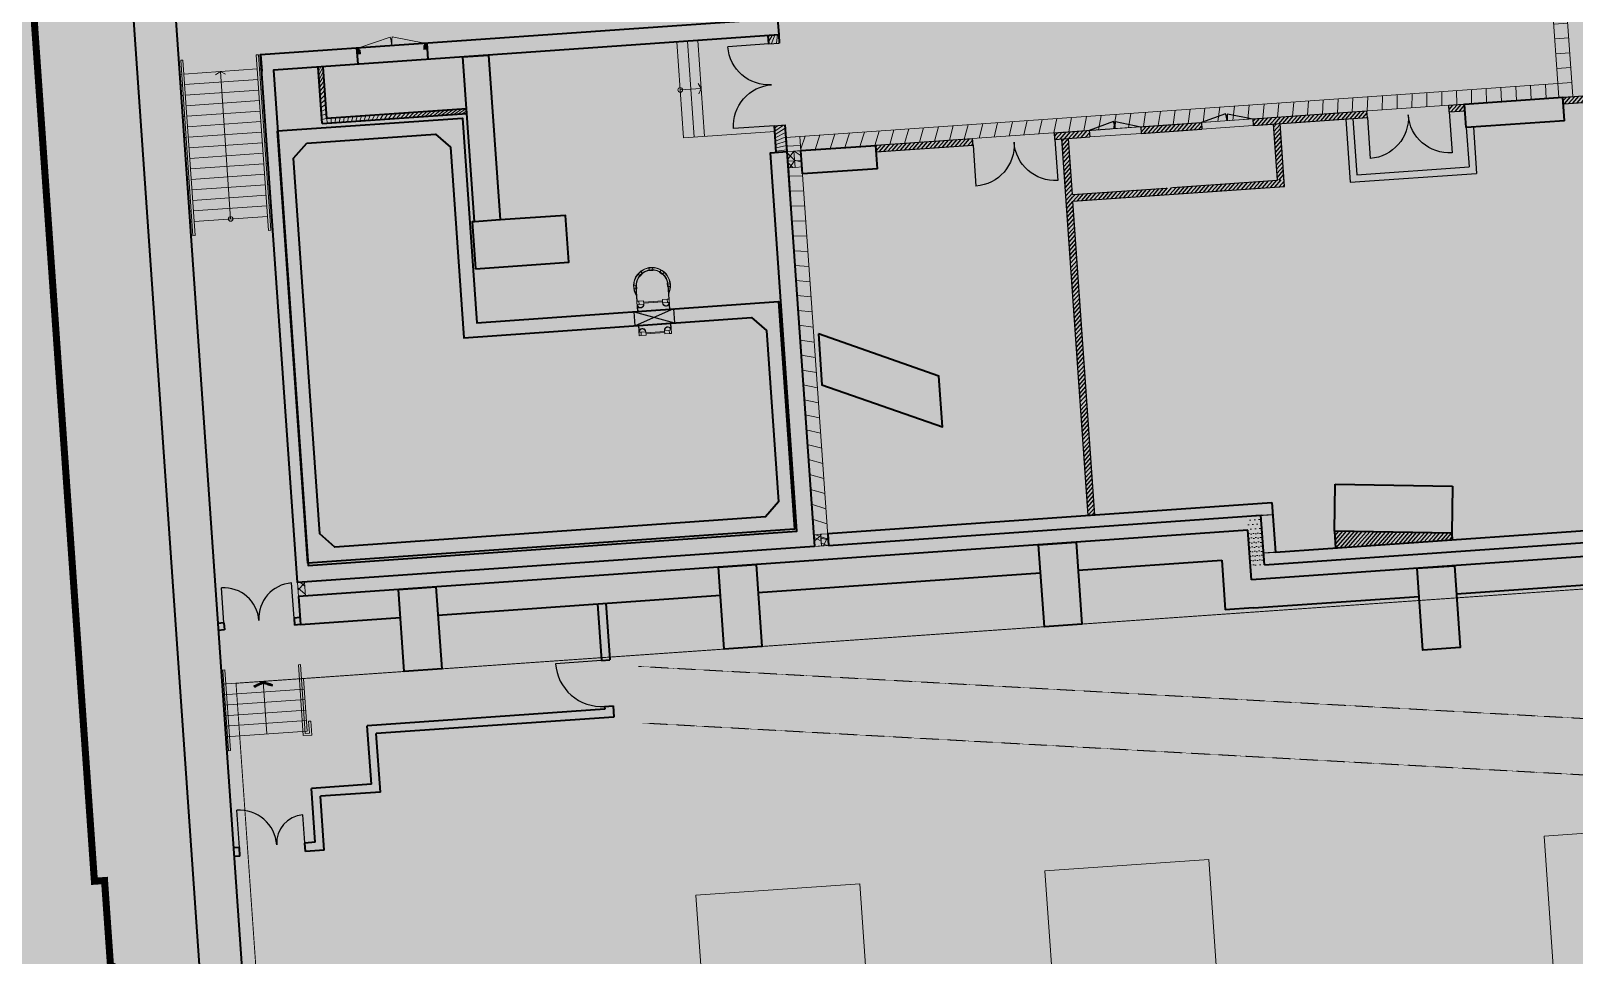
# Model space of a CAD drawing. Header units: millimetres. Extents: x 834311283 to 834708468, y 817882832 to 818197366.
# Drawn here: x 834503902 to 834536806, y 817948578 to 817968282 of the extents above; entities that cross this region are included whole.
import ezdxf

# ---------------------------------------------------------------- set-up
doc = ezdxf.new("R2010")
doc.units = ezdxf.units.MM
doc.header["$LTSCALE"] = 3
for name, pattern in [('ACAD_ISO04W033', [10, 8, -1, 0, -1]), ('B0701', [2.34375, 1.5625, -0.78125]), ('CENTER', [2, 1.25, -0.25, 0.25, -0.25]), ('DASHED2', [0.375, 0.25, -0.125])]:
    doc.linetypes.add(name, pattern=pattern)
for name, color, linetype in [('22INWA-a', 6, 'CENTER'), ('BD-CB-SOLID-DH', 251, 'Continuous'), ('MAINTENANCE PLATFORM', 7, 'DASHED2'), ('UAJ-00XREF', 7, 'Continuous'), ('WSP-FS', 1, 'Continuous')]:
    doc.layers.add(name, color=color, linetype=linetype)
for name, color, linetype, lineweight in [('F-AFFFEQM', 6, 'Continuous', 9), ('Hatch (LTC&CB)', 252, 'Continuous', 35), ('UAJ-22INWA', 6, 'Continuous', 35), ('UAJ-22INWA-a', 1, 'Continuous', 13), ('UAJ-22INWA-h', 251, 'Continuous', 9), ('UAJ-22INWA-rc', 6, 'Continuous', 35), ('UAJ-23FLOR', 6, 'Continuous', 35), ('UAJ-23FLOR-a', 1, 'Continuous', 13), ('UAJ-23FLOR-h', 251, 'Continuous', 9), ('UAJ-24STAI-a', 9, 'Continuous', 13), ('UAJ-24STAI-RAIL', 1, 'Continuous', 13), ('UAJ-24STAI-x', 9, 'ACAD_ISO04W033', 5), ('UAJ-28STRU', 6, 'Continuous', 35), ('UAJ-31EXFR-t', 3, 'Continuous', 5), ('UAJ-32INFR', 7, 'Continuous', 25), ('UAJ-32INFR-d', 9, 'Continuous', 5), ('UAJ-32INFR-h', 251, 'Continuous', 9), ('UAJ-34RAIL-a', 1, 'Continuous', 13)]:
    doc.layers.add(name, color=color, linetype=linetype, lineweight=lineweight)
doc.layers.add('UAJ-05SYMB-a', color=7, linetype='Continuous', lineweight=9, true_color=0x999999)
doc.layers.add('UAJ-22INWA-$', color=32, linetype='Continuous', plot=False)
doc.styles.add('UNS-TXT', font='swissc.ttf')
pattern_1 = [(48.993576, (834341273.38, 817814761.816), (-47.919387, 41.665122), [])]
pattern_2 = [(60, (0, 0), (-129.904, 75), []), (120, (0, 0), (-129.904, -75), [])]

# ---------------------------------------------------------------- blocks, each defined once
blk = doc.blocks.new('Cat Ladder 1')
at = {"layer": 'F-AFFFEQM'}
for p, q in [((-344, 0), (-344, -218)), ((-336, -143), (-336, 0)), ((-344, -218), (-302, -218)), ((-302, -143), (-336, -143)), ((-302, -218), (-302, -143)), ((-302, -143), (-200, -143)), ((-200, -218), (-302, -218)), ((-200, -218), (-200, -143)), ((200, -170), (-200, -170)), ((-200, -190), (200, -190)), ((200, -218), (200, -143)), ((200, -143), (302, -143)), ((302, -218), (200, -218)), ((336, -143), (302, -143)), ((302, -143), (302, -218)), ((302, -218), (344, -218)), ((336, 0), (336, -143)), ((344, -218), (344, 0))]:
    blk.add_line(p, q, dxfattribs=at)
for centre, radius, start, end in [((-272, -143), 72, 359.9948, 153.908), ((-272, -143), 64, 359.9948, 179.9948), ((272, -143), 72, 26.0816, 179.9948), ((272, -143), 64, 359.9948, 179.9948)]:
    blk.add_arc(centre, radius, start, end, dxfattribs=at)
blk = doc.blocks.new('Cat Ladder 2')
at = {"layer": 'F-AFFFEQM'}
for p, q in [((-277, 795), (-219, 843)), ((-277, 795), (-248, 760)), ((-245, 756), (-187, 804)), ((-239, 750), (-245, 756)), ((-182, 798), (-239, 750)), ((-190, 808), (-219, 843)), ((-187, 804), (-182, 798)), ((-37, 909), (38, 909)), ((-37, 909), (-37, 864)), ((-37, 851), (-37, 859)), ((-37, 859), (38, 859)), ((38, 851), (-37, 851)), ((38, 864), (38, 909)), ((38, 859), (38, 851)), ((182, 798), (187, 804)), ((240, 750), (182, 798)), ((187, 804), (245, 756)), ((219, 843), (190, 808)), ((219, 843), (277, 794)), ((245, 756), (240, 750)), ((248, 760), (277, 794)), ((-386, 485), (-386, 560)), ((-341, 560), (-386, 560)), ((-386, 485), (-344, 485)), ((-344, 0), (-344, 523)), ((-336, 485), (-336, 560)), ((-336, 560), (-326, 560)), ((-336, 523), (-336, 218)), ((-326, 485), (-336, 485)), ((-326, 560), (-326, 485)), ((328, 485), (328, 560)), ((328, 560), (336, 560)), ((336, 485), (328, 485)), ((336, 560), (336, 485)), ((336, 218), (336, 523)), ((386, 560), (341, 560)), ((344, 523), (344, 0)), ((344, 485), (386, 485)), ((386, 560), (386, 485)), ((-336, 218), (-302, 218)), ((-302, 143), (-336, 143)), ((-336, 143), (-336, 0)), ((-302, 218), (-302, 143)), ((-200, 218), (-302, 218)), ((-302, 143), (-200, 143)), ((-200, 218), (-200, 143)), ((-200, 190), (200, 190)), ((200, 170), (-200, 170)), ((200, 218), (200, 143)), ((302, 218), (200, 218)), ((200, 143), (302, 143)), ((302, 218), (336, 218)), ((302, 143), (302, 218)), ((336, 143), (302, 143)), ((336, 0), (336, 143))]:
    blk.add_line(p, q, dxfattribs=at)
for centre, radius, start, end in [((0, 523), 394, 359.9948, 209.1731), ((0, 523), 386, 135.589, 174.4005), ((0, 523), 344, 359.9948, 179.9948), ((0, 523), 336, 359.9948, 179.9948), ((0, 523), 386, 95.589, 124.4006), ((0, 523), 386, 55.5841, 84.4006), ((0, 523), 386, 5.589, 44.3957), ((0, 523), 386, 185.588, 206.6217), ((0, 523), 394, 330.8164, 359.9948), ((0, 523), 386, 333.3678, 354.4015), ((-272, 143), 72, 206.0816, 359.9948), ((-272, 143), 64, 179.9948, 359.9948), ((272, 143), 72, 179.9948, 333.908), ((272, 143), 64, 179.9948, 359.9948)]:
    blk.add_arc(centre, radius, start, end, dxfattribs=at)
blk = doc.blocks.new('*U245')
at = {"layer": 'UAJ-22INWA-h'}
h = blk.add_hatch(dxfattribs=at)
h.set_pattern_fill('ANSI31', color=256, scale=20)
h.set_pattern_definition([(45, (-100, -2266.48), (-44.9013, 44.9013), [])])
h.paths.add_polyline_path([(0, -1237), (0, -29), (100, -29), (100, -1237)])
at = {"layer": 'UAJ-22INWA'}
for p, q in [((0, -1237), (0, -29)), ((100, -29), (100, -1137))]:
    blk.add_line(p, q, dxfattribs=at)
blk = doc.blocks.new('*U246')
at = {"layer": 'UAJ-22INWA-h'}
h = blk.add_hatch(dxfattribs=at)
h.set_pattern_fill('ANSI31', color=256, scale=20)
h.set_pattern_definition([(45, (-100, -3409.654), (-44.9013, 44.9013), [])])
h.paths.add_polyline_path([(0, -2702), (0, 292), (100, 292), (100, -2702)])
at = {"layer": 'UAJ-22INWA'}
for p, q in [((100, 392), (100, -2702)), ((0, -2702), (0, 292))]:
    blk.add_line(p, q, dxfattribs=at)
blk = doc.blocks.new('*U619')
at = {"layer": 'UAJ-32INFR-h'}
for points in [[(70, 210), (0, 210), (0, 340), (50, 340), (50, 290), (70, 290)], [(1430, 210), (1500, 210), (1500, 340), (1450, 340), (1450, 290), (1430, 290)]]:
    blk.add_hatch(color=256, dxfattribs=at).paths.add_polyline_path(points)
at = {"layer": 'UAJ-22INWA'}
for p, q in [((0, 340), (0, -10)), ((1500, 340), (1500, -10))]:
    blk.add_line(p, q, dxfattribs=at)
at = {"layer": 'UAJ-32INFR-d'}
for points in [[(50, 340), (726, 521)], [(1450, 340), (774, 521)]]:
    blk.add_lwpolyline(points, dxfattribs=at)
at = {"layer": 'UAJ-32INFR-d', "extrusion": (0, 0, -1)}
for centre, start, end in [((-50, 340), 165, 180), ((-1450, 340), 0, 15)]:
    blk.add_arc(centre, 700, start, end, dxfattribs=at)
at = {"layer": 'UAJ-32INFR-h'}
for points in [[(70, 210), (0, 210), (0, 340), (50, 340), (50, 290), (70, 290)], [(1430, 210), (1500, 210), (1500, 340), (1450, 340), (1450, 290), (1430, 290)]]:
    blk.add_lwpolyline(points, close=True, dxfattribs=at)
at = {"layer": 'UAJ-31EXFR-t', "style": 'UNS-TXT'}
blk.add_attdef('DOORNUMBER', (200, 420), '', height=100, dxfattribs=at)
blk = doc.blocks.new('*U350')
at = {"layer": 'UAJ-22INWA-h'}
h = blk.add_hatch(dxfattribs=at)
h.set_pattern_fill('ANSI31', color=256, scale=20)
h.set_pattern_definition([(45, (25, -841.77), (-44.9013, 44.9013), [])])
h.paths.add_polyline_path([(0, -205), (0, 363), (225, 363), (225, -205)])
at = {"layer": 'UAJ-22INWA'}
for p, q in [((0, -205), (0, 363)), ((225, 363), (225, -205))]:
    blk.add_line(p, q, dxfattribs=at)
blk = doc.blocks.new('*U259')
at = {"layer": 'UAJ-22INWA-h'}
h = blk.add_hatch(dxfattribs=at)
h.set_pattern_fill('CAS_ISOLATIE', color=256, scale=150)
h.set_pattern_definition(pattern_2)
h.paths.add_polyline_path([(0, 0), (300, 0), (300, 150), (0, 150)])
at = {"layer": 'UAJ-22INWA-a'}
blk.add_lwpolyline([(0, 0), (300, 0), (300, 150), (0, 150)], close=True, dxfattribs=at)
blk = doc.blocks.new('*U260')
at = {"layer": 'UAJ-22INWA-h'}
h = blk.add_hatch(dxfattribs=at)
h.set_pattern_fill('CAS_ISOLATIE', color=256, scale=150)
h.set_pattern_definition(pattern_2)
h.paths.add_polyline_path([(0, 0), (250, 0), (250, 150), (0, 150)])
at = {"layer": 'UAJ-22INWA-a'}
blk.add_lwpolyline([(0, 0), (250, 0), (250, 150), (0, 150)], close=True, dxfattribs=at)
blk = doc.blocks.new('*U252')
at = {"layer": 'UAJ-22INWA-h'}
h = blk.add_hatch(dxfattribs=at)
h.set_pattern_fill('CAS_ISOLATIE', color=256, scale=150)
h.set_pattern_definition(pattern_2)
h.paths.add_polyline_path([(0, 0), (250, 0), (250, 150), (0, 150)])
at = {"layer": 'UAJ-22INWA-a'}
blk.add_lwpolyline([(0, 0), (250, 0), (250, 150), (0, 150)], close=True, dxfattribs=at)
blk = doc.blocks.new('*U286')
at = {"layer": 'UAJ-22INWA-h'}
h = blk.add_hatch(dxfattribs=at)
h.set_pattern_fill('CAS_ISOLATIE', color=256, scale=150)
h.set_pattern_definition(pattern_2)
h.paths.add_polyline_path([(0, 0), (350, 0), (350, 150), (0, 150)])
at = {"layer": 'UAJ-22INWA-a'}
blk.add_lwpolyline([(0, 0), (350, 0), (350, 150), (0, 150)], close=True, dxfattribs=at)
blk = doc.blocks.new('*U193')
at = {"layer": 'UAJ-22INWA-h'}
h = blk.add_hatch(dxfattribs=at)
h.set_pattern_fill('DOTS', color=256, scale=60)
h.set_pattern_definition([(0, (249.94, 1906.06), (47.625, 95.25), [0, -95.25])])
h.paths.add_polyline_path([(0, 257), (0, 1319), (300, 1319), (300, 257)])
for p, q in [((0, 257), (0, 1319)), ((300, 1019), (300, 257))]:
    blk.add_line(p, q, dxfattribs=at)
blk = doc.blocks.new('*U187')
at = {"layer": 'UAJ-22INWA-h'}
h = blk.add_hatch(dxfattribs=at)
h.set_pattern_fill('DOTS', color=256, scale=60)
h.set_pattern_definition([(0, (249.94, 32074.79), (47.625, 95.25), [0, -95.25])])
h.paths.add_polyline_path([(0, 5731), (0, 26013), (300, 26013), (300, 5731)])
for p, q in [((0, 5731), (0, 26013)), ((300, 26013), (300, 6036))]:
    blk.add_line(p, q, dxfattribs=at)
blk = doc.blocks.new('*U188')
at = {"layer": 'UAJ-22INWA-h'}
h = blk.add_hatch(dxfattribs=at)
h.set_pattern_fill('DOTS', color=256, scale=60)
h.set_pattern_definition([(0, (249.94, 16554.645), (47.625, 95.25), [0, -95.25])])
h.paths.add_polyline_path([(0, -2108), (0, 18332), (300, 18332), (300, -2108)])
for p, q in [((300, 18332), (300, -2108)), ((0, -2108), (0, 18033))]:
    blk.add_line(p, q, dxfattribs=at)
blk = doc.blocks.new('*U183')
at = {"layer": 'UAJ-23FLOR-h'}
h = blk.add_hatch(dxfattribs=at)
h.set_pattern_fill('ANSI31', color=256, scale=100, angle=315)
h.set_pattern_definition([(0, (283.82, 43304.53), (9e-14, 317.5), [])])
h.paths.add_polyline_path([(0, 6536), (0, 38769), (300, 38769), (300, 6536)])
at = {"layer": 'UAJ-22INWA-h'}
blk.add_lwpolyline([(0, 6536), (300, 6536)], dxfattribs=at)
at = {"layer": 'UAJ-23FLOR-h'}
for p, q in [((0, 6536), (0, 38769)), ((300, 38769), (300, 6536))]:
    blk.add_line(p, q, dxfattribs=at)
blk = doc.blocks.new('*U184')
at = {"layer": 'UAJ-23FLOR-h'}
h = blk.add_hatch(dxfattribs=at)
h.set_pattern_fill('ANSI31', color=256, scale=100, angle=315)
h.set_pattern_definition([(0, (283.82, 56943.8), (9e-14, 317.5), [])])
h.paths.add_polyline_path([(0, 25103), (0, 33841), (300, 33841), (300, 25103)])
at = {"layer": 'UAJ-22INWA-h'}
blk.add_lwpolyline([(0, 25103), (300, 25103)], dxfattribs=at)
at = {"layer": 'UAJ-23FLOR-h'}
for p, q in [((0, 25211), (0, 33841)), ((300, 33841), (300, 25103))]:
    blk.add_line(p, q, dxfattribs=at)
blk = doc.blocks.new('*U185')
at = {"layer": 'UAJ-23FLOR-h'}
h = blk.add_hatch(dxfattribs=at)
h.set_pattern_fill('ANSI31', color=256, scale=100, angle=315)
h.set_pattern_definition([(0, (283.82, 54550.04), (9e-14, 317.5), [])])
h.paths.add_polyline_path([(0, 20175), (0, 36375), (300, 36375), (300, 20175)])
at = {"layer": 'UAJ-22INWA-h'}
blk.add_lwpolyline([(0, 20175), (300, 20175)], dxfattribs=at)
at = {"layer": 'UAJ-23FLOR-h'}
for p, q in [((300, 36675), (300, 20175)), ((0, 19875), (0, 36375))]:
    blk.add_line(p, q, dxfattribs=at)
blk = doc.blocks.new('D980')
at = {"flags": 128}
blk.add_lwpolyline([(0, 0), (0, 980, -0.414214), (980, 0)], format="xyb", dxfattribs=at)
blk = doc.blocks.new('D-1500')
for p, q in [((0, 0), (0, 750)), ((1500, 0), (1500, 750))]:
    blk.add_line(p, q)
for centre, start, end in [((0, 0), 0, 90), ((1500, 0), 90, 180)]:
    blk.add_arc(centre, 750, start, end)
blk = doc.blocks.new('D1400')
at = {"layer": 'UAJ-32INFR'}
for p, q in [((0, 0), (0, 800)), ((1400, 0), (1400, 600))]:
    blk.add_line(p, q, dxfattribs=at)
for centre, radius, start, end in [((0, 0), 800, 0, 90), ((1400, 0), 600, 90, 180)]:
    blk.add_arc(centre, radius, start, end, dxfattribs=at)
blk = doc.blocks.new('DD1750')
at = {"layer": 'UAJ-32INFR'}
for p, q in [((0, 0), (0, 875)), ((1750, 0), (1750, 875))]:
    blk.add_line(p, q, dxfattribs=at)
for centre, start, end in [((0, 0), 0, 90), ((1750, 0), 90, 180)]:
    blk.add_arc(centre, 875, start, end, dxfattribs=at)
blk = doc.blocks.new('*U378')
at = {"layer": 'UAJ-22INWA-h'}
h = blk.add_hatch(dxfattribs=at)
h.set_pattern_fill('ANSI31', color=256, scale=20)
h.set_pattern_definition([(45, (25, -5085.213), (-44.9013, 44.9013), [])])
h.paths.add_polyline_path([(0, -2130), (0, -1955), (225, -1955), (225, -2130)])
at = {"layer": 'UAJ-22INWA'}
for p, q in [((0, -2130), (0, -1955)), ((225, -1955), (225, -2130))]:
    blk.add_line(p, q, dxfattribs=at)
blk = doc.blocks.new('DA1100')
at = {"layer": 'UAJ-32INFR'}
for p, q in [((529, 150), (0, 0)), ((571, 150), (1100, 0))]:
    blk.add_line(p, q, dxfattribs=at)
for centre, start, end in [((0, 0), 0, 15.8266), ((1100, 0), 164.1734, 180)]:
    blk.add_arc(centre, 550, start, end, dxfattribs=at)
blk = doc.blocks.new('GBP-LB02_LEV-6.53')
at = {"layer": 'BD-CB-SOLID-DH'}
h = blk.add_hatch(dxfattribs=at)
h.set_pattern_fill('ANSI31', color=256, scale=20)
h.set_pattern_definition(pattern_1)
h.paths.add_polyline_path([(834542965, 817967313), (834542974, 817967173), (834543383, 817967202), (834543373, 817967342)])
h.paths.add_polyline_path([(834541369, 817967201), (834541378, 817967062), (834541877, 817967097), (834541867, 817967236)])
h.paths.add_polyline_path([(834538032, 817966828), (834538022, 817966967), (834536568, 817966866), (834536577, 817966726)])
h.paths.add_polyline_path([(834539768, 817967089), (834539777, 817966950), (834540281, 817966985), (834540271, 817967125)])
h = blk.add_hatch(dxfattribs=at)
h.set_pattern_fill('ANSI31', color=256, scale=20)
h.set_pattern_definition(pattern_1)
h.paths.add_polyline_path([(834534133, 817966695), (834534143, 817966556), (834534482, 817966580), (834534473, 817966719)])
h.paths.add_polyline_path([(834523991, 817965846), (834523981, 817965986), (834521916, 817965842), (834521926, 817965702)])
h.paths.add_polyline_path([(834526477, 817966020), (834526467, 817966160), (834525727, 817966108), (834525737, 817965968)])
h.paths.add_polyline_path([(834529955, 817966403), (834529965, 817966264), (834532397, 817966434), (834532388, 817966573)])
h.paths.add_polyline_path([(834528868, 817966187), (834528858, 817966327), (834527565, 817966236), (834527574, 817966097)])
h = blk.add_hatch(dxfattribs=at)
h.set_pattern_fill('ANSI31', color=256, scale=20)
h.set_pattern_definition([(48.993576, (834343647.585, 817814927.79), (-47.919387, 41.665122), [])])
h.paths.add_polyline_path([(834530535, 817966304), (834530395, 817966294), (834530479, 817965097), (834530619, 817965107)])
h = blk.add_hatch(dxfattribs=at)
h.set_pattern_fill('ANSI31', color=256, scale=20)
h.set_pattern_definition(pattern_1)
h.paths.add_polyline_path([(834526026, 817965989), (834525886, 817965979), (834526447, 817957950), (834526587, 817957960)])
h = blk.add_hatch(dxfattribs=at)
h.set_pattern_fill('ANSI31', color=256, scale=20)
h.set_pattern_definition(pattern_1)
h.paths.add_polyline_path([(834526110, 817964791), (834530619, 817965107), (834530628, 817964967), (834526119, 817964652)])
h = blk.add_hatch(dxfattribs=at)
h.set_pattern_fill('ANSI31', color=256, scale=20)
h.set_pattern_definition(pattern_1)
h.paths.add_polyline_path([(834531695, 817957617), (834531721, 817957254), (834534205, 817957428), (834534195, 817957574)])
at = {"layer": 'UAJ-23FLOR-h'}
h = blk.add_hatch(dxfattribs=at)
h.set_pattern_fill('EARTH', color=256, scale=180, angle=45)
h.set_pattern_definition([(48.99891, (833819452.5, 817786003.4), (-112.7269, 1612.5107), [1143, -1143]), (48.99891, (833819129, 817786284.6), (-112.7269, 1612.5107), [1143, -1143]), (48.99891, (833818805.5, 817786565.8), (-112.7269, 1612.5107), [1143, -1143]), (138.99891, (833818791.4, 817786767.3), (-1612.5107, -112.7269), [1143, -1143]), (138.99891, (833819072.6, 817787090.8), (-1612.5107, -112.7269), [1143, -1143]), (138.99891, (833819353.8, 817787414.3), (-1612.5107, -112.7269), [1143, -1143])])
h.paths.add_polyline_path([(834607546, 818192774), (834673233, 818197366), (834691374, 817937869), (834685588, 817937128), (834685106, 817940897), (834650588, 817936476), (834651070, 817932707), (834551919, 817920009), (834482027, 817893355), (834383076, 817886437), (834441506, 817949096), (834458454, 817967379), (834478638, 817989842), (834483448, 817995421), (834489787, 818002934), (834500656, 818016266), (834508244, 818025930), (834515684, 818035708), (834523692, 818046596), (834532219, 818058624), (834546606, 818080042), (834556457, 818095618), (834568418, 818115665), (834578622, 818133891), (834588349, 818152374), (834599173, 818174435)])
h.paths.add_polyline_path([(834640305, 818055633), (834646291, 818056052), (834642792, 818105911), (834636807, 818105492), (834634252, 818142031), (834610016, 818140337), (834609788, 818143597), (834587769, 818140310), (834567221, 818104370), (834565437, 818101393), (834564610, 818100024), (834562785, 818096939), (834556654, 818087091), (834555720, 818085607), (834554860, 818084258), (834550876, 818078006), (834545205, 818069586), (834542258, 818065226), (834541363, 818063900), (834537651, 818058369), (834531078, 818048811), (834524249, 818039614), (834520785, 818034889), (834515055, 818027076), (834507324, 818017200), (834503054, 818011762), (834508702, 817930984), (834535272, 817933687), (834599035, 817940173), (834631909, 817943517), (834645776, 817944928), (834645137, 817954063), (834645033, 817955560), (834644308, 817965929), (834644203, 817967425), (834643506, 817977407), (834643401, 817978903), (834642524, 817991453), (834642419, 817992949), (834641155, 818011284), (834643399, 818011441)], flags=16)
h.paths.add_polyline_path([(834450838, 817950882), (834498826, 817954237), (834500065, 817936520), (834506621, 817936978), (834507095, 817930195), (834500539, 817929736), (834500559, 817929437), (834452572, 817926082)], flags=16)
at = {"layer": 'UAJ-24STAI-x'}
blk.add_hatch(color=256, dxfattribs=at).paths.add_polyline_path([(834509056, 817954349), (834508851, 817954414), (834508657, 817954321), (834508675, 817954285), (834508854, 817954371), (834509044, 817954310)])
at = {"layer": '22INWA-a', "ltscale": 5, "const_width": 150, "flags": 128}
blk.add_lwpolyline([(834645624, 817967960), (834644172, 817967858), (834645624, 817967960), (834648121, 817931878), (834646733, 817931603), (834552250, 817919488), (834509654, 817903227), (834507746, 817930532), (834507053, 817930191), (834506409, 817939427), (834506941, 817942059), (834506555, 817947692), (834505863, 817948023), (834505847, 817948251), (834505599, 817948364), (834505473, 817950168), (834505257, 817950153), (834503846, 817970337), (834505017, 817969582), (834498684, 818060200), (834497756, 818060135), (834497156, 818068720), (834498083, 818068785), (834495159, 818110627), (834494231, 818110562), (834492880, 818129893), (834493808, 818129958), (834493651, 818132199), (834495221, 818132309), (834492443, 818172005), (834498761, 818180933, 0.103945), (834533697, 818164791, 0.028149), (834560518, 818159716), (834570883, 818156560, 0.012181), (834580152, 818154030, 0.011817), (834589680, 818153626, 0.018959), (834627610, 818154460), (834630540, 818155389), (834633308, 818155581), (834636813, 818105510), (834642798, 818105929), (834646290, 818056051), (834640304, 818055632), (834643398, 818011440), (834641154, 818011283), (834643400, 817979197), (834644172, 817967858)], format="xyb", close=True, dxfattribs=at)
at = {"layer": 'MAINTENANCE PLATFORM', "ltscale": 5, "const_width": 20, "elevation": 0}
blk.add_lwpolyline([(834508276, 817954374), (834541366, 817956688), (834542398, 817941928), (834509308, 817939615)], close=True, dxfattribs=at)
at = {"layer": 'UAJ-05SYMB-a', "linetype": 'B0701'}
for p, q in [((834516857, 817954733, 0), (834547623, 817953036, 0)), ((834516941, 817953526, 0), (834546972, 817951870))]:
    blk.add_line(p, q, dxfattribs=at)
at = {"layer": 'UAJ-22INWA'}
for p, q in [((834513165, 817966987, 28420), (834513163, 817967011, 28420)), ((834520045, 817965360), (834520092, 817964692))]:
    blk.add_line(p, q, dxfattribs=at)
at = {"layer": 'UAJ-22INWA', "elevation": -28420}
blk.add_lwpolyline([(834508799, 817967775), (834508824, 817967426)], dxfattribs=at)
at = {"layer": 'UAJ-22INWA-rc', "lineweight": -3}
for p, q in [((834519635, 817968006), (834519859, 817968022)), ((834534133, 817966696), (834538022, 817966967)), ((834534143, 817966556), (834534133, 817966696)), ((834536577, 817966726), (834537742, 817966808)), ((834529955, 817966404), (834532388, 817966574)), ((834529955, 817966404), (834529965, 817966264)), ((834529965, 817966264), (834532397, 817966434)), ((834532397, 817966434), (834532388, 817966574)), ((834534143, 817966556), (834534482, 817966580)), ((834519757, 817966260), (834519981, 817966276)), ((834525727, 817966108), (834526909, 817966191)), ((834525737, 817965968), (834525727, 817966108)), ((834525737, 817965968), (834526477, 817966020)), ((834526467, 817966160), (834526477, 817966020)), ((834527565, 817966236), (834528858, 817966327)), ((834527565, 817966236), (834527574, 817966097)), ((834527574, 817966097), (834528868, 817966187)), ((834528858, 817966327), (834528868, 817966187)), ((834530479, 817965097), (834530395, 817966294)), ((834530628, 817964967), (834530535, 817966304)), ((834521916, 817965842), (834523981, 817965986)), ((834521926, 817965702), (834523991, 817965846)), ((834523991, 817965846), (834523981, 817965986)), ((834526447, 817957950), (834525886, 817965979)), ((834526110, 817964791), (834526026, 817965989)), ((834528244, 817964941), (834530479, 817965097)), ((834526110, 817964791), (834528105, 817964931)), ((834526119, 817964652), (834530628, 817964967)), ((834526587, 817957960), (834526119, 817964652))]:
    blk.add_line(p, q, dxfattribs=at)
at = {"layer": 'UAJ-22INWA-rc'}
for p, q in [((834515983, 817956066), (834516067, 817954859)), ((834516163, 817956078), (834516247, 817954871)), ((834508017, 817955659), (834507887, 817955650)), ((834508027, 817955510), (834507897, 817955501)), ((834508017, 817955659), (834508027, 817955510)), ((834509638, 817955773), (834509513, 817955764)), ((834509513, 817955764), (834509524, 817955614)), ((834509649, 817955623), (834509524, 817955614)), ((834516067, 817954859), (834516247, 817954871)), ((834516136, 817953881), (834516315, 817953894)), ((834516136, 817953881), (834516140, 817953821)), ((834516315, 817953894), (834516332, 817953654)), ((834516140, 817953821), (834511075, 817953467)), ((834516332, 817953654), (834511267, 817953300)), ((834511162, 817952220), (834511075, 817953467)), ((834511354, 817952053), (834511267, 817953300)), ((834511162, 817952220), (834509885, 817952131)), ((834509965, 817950984), (834509885, 817952131)), ((834511354, 817952053), (834510077, 817951964)), ((834510157, 817950817), (834510077, 817951964)), ((834509965, 817950984), (834509744, 817950968, 0)), ((834509757, 817950789, 0), (834509744, 817950968, 0)), ((834508347, 817950871, 0), (834508220, 817950862)), ((834508360, 817950691), (834508233, 817950682)), ((834508360, 817950691, 0), (834508347, 817950871, 0)), ((834510157, 817950817), (834509757, 817950789, 0))]:
    blk.add_line(p, q, dxfattribs=at)
at = {"layer": 'UAJ-22INWA-rc', "flags": 128}
for points in [[(834509164, 817966149), (834513105, 817966424), (834513410, 817962061), (834519844, 817962510), (834520182, 817957661), (834509808, 817956937)], [(834509783, 817965891), (834512527, 817966082), (834512847, 817965804), (834513131, 817961741), (834519266, 817962169), (834519586, 817961891), (834519841, 817958239), (834519563, 817957919), (834510385, 817957278), (834510065, 817957557), (834509505, 817965571)]]:
    blk.add_lwpolyline(points, close=True, dxfattribs=at)
at = {"layer": 'UAJ-23FLOR-a'}
for p, q in [((834528858, 817966327), (834529955, 817966404)), ((834526467, 817966160), (834527565, 817966236)), ((834526477, 817966020), (834527574, 817966097)), ((834528868, 817966187), (834529965, 817966264)), ((834533507, 817956138), (834507977, 817954353))]:
    blk.add_line(p, q, dxfattribs=at)
at = {"layer": 'UAJ-23FLOR-a', "lineweight": -3}
for p, q in [((834531939, 817966402), (834532033, 817965055)), ((834532088, 817966412), (834532172, 817965215)), ((834534507, 817966220), (834534566, 817965383)), ((834534657, 817966231), (834534726, 817965243)), ((834532172, 817965215), (834534566, 817965383)), ((834532033, 817965055), (834534726, 817965243))]:
    blk.add_line(p, q, dxfattribs=at)
at = {"layer": 'UAJ-23FLOR-a', "linetype": 'Continuous', "ltscale": 4, "flags": 128}
for points in [[(834536164, 817951116), (834539655, 817951360), (834539899, 817947868), (834536408, 817947624)], [(834525524, 817950373), (834529015, 817950617), (834529259, 817947126), (834525768, 817946882)], [(834518082, 817949854), (834521574, 817950098), (834521817, 817946606), (834518326, 817946362)]]:
    blk.add_lwpolyline(points, close=True, dxfattribs=at)
at = {"layer": 'UAJ-24STAI-a'}
for p, q in [((834517677, 817968045), (834517819, 817966000)), ((834517902, 817968060), (834518044, 817966015)), ((834518126, 817968076), (834518268, 817966031)), ((834507072, 817967353), (834507117, 817967356)), ((834507162, 817967359), (834508730, 817967469)), ((834507942, 817967414), (834507838, 817967344)), ((834508162, 817964272), (834507942, 817967414)), ((834507942, 817967414), (834508054, 817967359)), ((834508775, 817967472), (834508820, 817967475)), ((834507087, 817967129), (834507133, 817967132)), ((834507178, 817967135), (834508746, 817967245)), ((834507193, 817966911), (834508761, 817967020)), ((834508791, 817967248), (834508836, 817967251)), ((834508806, 817967023), (834508852, 817967026)), ((834517748, 817967022), (834518197, 817967054)), ((834518197, 817967054), (834518127, 817967157)), ((834518197, 817967054), (834518142, 817966941)), ((834507103, 817966904), (834507149, 817966907)), ((834507119, 817966680), (834507164, 817966683)), ((834507209, 817966686), (834508777, 817966796)), ((834508822, 817966799), (834508867, 817966802)), ((834507134, 817966455), (834507180, 817966458)), ((834507225, 817966462), (834508793, 817966571)), ((834507240, 817966237), (834508808, 817966347)), ((834508838, 817966574), (834508883, 817966578)), ((834508853, 817966350), (834508899, 817966353)), ((834507150, 817966231), (834507196, 817966234)), ((834507256, 817966013), (834508824, 817966122)), ((834508869, 817966125), (834508914, 817966129)), ((834519765, 817966136), (834517819, 817966000)), ((834507166, 817966006), (834507211, 817966010)), ((834507181, 817965782), (834507227, 817965785)), ((834507272, 817965788), (834508840, 817965898)), ((834508885, 817965901), (834508930, 817965904)), ((834507197, 817965557), (834507243, 817965561)), ((834507288, 817965564), (834508855, 817965673)), ((834507303, 817965339), (834508871, 817965449)), ((834508900, 817965677), (834508946, 817965680)), ((834508916, 817965452), (834508961, 817965455)), ((834507213, 817965333), (834507258, 817965336)), ((834507228, 817965109), (834507274, 817965112)), ((834507319, 817965115), (834508887, 817965225)), ((834508932, 817965228), (834508977, 817965231)), ((834507244, 817964884), (834507290, 817964887)), ((834507335, 817964890), (834508903, 817965000)), ((834507350, 817964666), (834508918, 817964776)), ((834508947, 817965003), (834508993, 817965006)), ((834508963, 817964779), (834509009, 817964782)), ((834507260, 817964660), (834507305, 817964663)), ((834507276, 817964435), (834507321, 817964438)), ((834507366, 817964442), (834508934, 817964551)), ((834508979, 817964554), (834509024, 817964557)), ((834507291, 817964211), (834507337, 817964214)), ((834507382, 817964217), (834508950, 817964327)), ((834508995, 817964330), (834509040, 817964333)), ((834509732, 817954250), (834507993, 817954129)), ((834509795, 817953353), (834509716, 817954475)), ((834509748, 817954026), (834508009, 817953904)), ((834509763, 817953802), (834508024, 817953680)), ((834509779, 817953577), (834508040, 817953456)), ((834509795, 817953353), (834508056, 817953231))]:
    blk.add_line(p, q, dxfattribs=at)
at = {"layer": 'UAJ-24STAI-a', "ltscale": 0.2}
blk.add_line((834508852, 817954414, 0), (834508930, 817953292, 0), dxfattribs=at)
at = {"layer": 'UAJ-24STAI-a'}
for centre in [(834517748, 817967022, -28420), (834508162, 817964272, -28420)]:
    blk.add_circle(centre, 50, dxfattribs=at)
at = {"layer": 'UAJ-24STAI-RAIL'}
for p, q in [((834508039, 817954658), (834507994, 817954655)), ((834508115, 817952934), (834507994, 817954655)), ((834508160, 817952938), (834508039, 817954658)), ((834509650, 817954771), (834509606, 817954768)), ((834509711, 817953257), (834509606, 817954768)), ((834509753, 817953305), (834509650, 817954771)), ((834509870, 817953568), (834509825, 817953565)), ((834509843, 817953311), (834509825, 817953565)), ((834509891, 817953269), (834509870, 817953568)), ((834509891, 817953269), (834509711, 817953257)), ((834509843, 817953311), (834509753, 817953305)), ((834508160, 817952938), (834508115, 817952934))]:
    blk.add_line(p, q, dxfattribs=at)
at = {"layer": 'UAJ-24STAI-x', "elevation": 0}
blk.add_lwpolyline([(834509056, 817954349), (834508851, 817954414), (834508657, 817954321), (834508675, 817954285), (834508854, 817954371), (834509044, 817954310)], close=True, dxfattribs=at)
at = {"layer": 'UAJ-28STRU'}
for p, q in [((834531695, 817957617), (834531721, 817957254)), ((834534195, 817957574), (834534205, 817957428))]:
    blk.add_line(p, q, dxfattribs=at)
blk.add_lwpolyline([(834513359, 817964213), (834513309, 817964209)], dxfattribs=at)
at = {"layer": 'UAJ-34RAIL-a'}
for p, q in [((834508709, 817967768), (834508754, 817967771)), ((834507096, 817967656), (834507141, 817967659))]:
    blk.add_line(p, q, dxfattribs=at)
for points in [[(834508709, 817967768), (834508971, 817964027)], [(834508971, 817964027), (834509015, 817964031), (834508754, 817967771)], [(834507096, 817967656), (834507358, 817963915), (834507403, 817963918)], [(834507141, 817967659), (834507403, 817963918)]]:
    blk.add_lwpolyline(points, dxfattribs=at)
at = {"layer": 'WSP-FS'}
blk.add_lwpolyline([(834516763, 817962295), (834517601, 817962353), (834517622, 817962054), (834516783, 817961996)], close=True, dxfattribs=at)
for points in [[(834516763, 817962295), (834517622, 817962054)], [(834517601, 817962353), (834516783, 817961996)]]:
    blk.add_lwpolyline(points, dxfattribs=at)
at = {"layer": 'F-AFFFEQM'}
for name, p, rotation in [('Cat Ladder 2', (834517182, 817962324), 3.998956775646656), ('Cat Ladder 1', (834517203, 817962025), 3.998956717014267)]:
    blk.add_blockref(name, p, dxfattribs=dict(at, rotation=rotation))
at = {"layer": 'UAJ-22INWA'}
for name, p, rotation in [('*U378', (834519995, 817966071), 183.9984181891721), ('*U245', (834510026, 817967539), 3.993975533570918), ('*U350', (834519995, 817966071), 183.9984181891721), ('*U286', (834520021, 817965709), 273.9989085261066), ('*U286', (834520170, 817965719), 273.9989085261066), ('*U260', (834520592, 817957541), 273.9989084142669), ('*U252', (834520741, 817957551), 273.9989084142669), ('*U259', (834509586, 817956520), 273.9989085220087)]:
    blk.add_blockref(name, p, dxfattribs=dict(at, rotation=rotation))
for name, p, xscale, rotation in [('*U246', (834510496, 817966432), -1, 93.99397558479095), ('*U188', (834548192, 817958155), -1, 93.99904874535342), ('*U187', (834535686, 817958345), -0.9999999999999971, 93.9989085586902), ('*U193', (834530222, 817956641), -1, 3.998908856287882)]:
    blk.add_blockref(name, p, dxfattribs=dict(at, xscale=xscale, rotation=rotation))
at = {"layer": 'UAJ-23FLOR', "color": 30, "lineweight": 20, "true_color": 0xeb7500}
for name, p, rotation in [('*U183', (834534076, 818005555), 183.9986515895572), ('*U185', (834500173, 817964622), 273.998651589557), ('*U184', (834518548, 817991071), 183.9986515895572)]:
    blk.add_blockref(name, p, dxfattribs=dict(at, rotation=rotation))
at = {"layer": 'UAJ-32INFR'}
for name, p, rotation in [('*U619', (834510872, 817967579), 3.993839354758811), ('DA1100', (834526467, 817966160), 3.998908564801679), ('DA1100', (834528858, 817966327), 3.998908564801679), ('D-1500', (834508017, 817955659), 3.998856175386646), ('D1400', (834508347, 817950871, 0), 3.998856175386646)]:
    blk.add_blockref(name, p, dxfattribs=dict(at, rotation=rotation))
at = {"layer": 'UAJ-32INFR', "xscale": -1}
for name, p, rotation in [('DD1750', (834519635, 817968006), 93.99885617557592), ('DD1750', (834532397, 817966434), 183.9988561755759), ('DD1750', (834523991, 817965846), 183.9988561755759), ('D980', (834516067, 817954859), 93.9988561670761)]:
    blk.add_blockref(name, p, dxfattribs=dict(at, rotation=rotation))
blk = doc.blocks.new('GBP-STR-B02-L1')
at = {"layer": 'UAJ-28STRU', "ltscale": 2}
for p, q in [((834550312, 817958003), (834529926, 817956577)), ((834529851, 817957637), (834509607, 817956222)), ((834529926, 817956577), (834529851, 817957637)), ((834526229, 817956782), (834529295, 817956996)), ((834529295, 817956996), (834529369, 817955937)), ((834519405, 817956305), (834525431, 817956726)), ((834534299, 817956282), (834540462, 817956713)), ((834512580, 817955828), (834518607, 817956249)), ((834529967, 817955979), (834533501, 817956226)), ((834509649, 817955623), (834511782, 817955772))]:
    blk.add_line(p, q, dxfattribs=at)
at = {"layer": 'UAJ-28STRU'}
for points in [[(834536347, 818056474), (834532382, 818050706), (834515006, 818027008), (834503078, 818011765), (834508702, 817930984), (834645776, 817944928), (834641138, 818011268), (834643382, 818011425), (834640293, 818055614), (834646279, 818056033), (834642792, 818105911), (834636806, 818105492), (834634252, 818142031), (834610016, 818140337), (834609788, 818143597), (834587769, 818140310), (834579234, 818125278), (834567221, 818104370), (834566712, 818103505), (834561579, 818095002), (834556163, 818086302), (834550876, 818078006), (834550325, 818077167), (834536346, 818056473)], [(834504287, 818007379), (834509535, 817931974), (834644817, 817945735), (834644240, 817954001)]]:
    blk.add_lwpolyline(points, dxfattribs=at)
at = {"layer": 'UAJ-28STRU', "ltscale": 2, "flags": 128}
for points in [[(834520609, 817957291), (834509586, 817956521), (834508799, 817967775), (834519822, 817968546), (834519847, 817968196), (834509073, 817967443), (834509811, 817956887), (834520236, 817957616), (834519672, 817965685), (834520021, 817965709)], [(834513113, 817967726), (834513662, 817967764), (834513907, 817964251), (834513359, 817964213)], [(834525389, 817957325), (834526187, 817957381), (834526309, 817955635), (834525511, 817955579)], [(834518565, 817956848), (834519363, 817956904), (834519485, 817955158), (834518687, 817955102)], [(834533459, 817956824), (834534257, 817956880), (834534379, 817955135), (834533581, 817955079)], [(834511740, 817956371), (834512538, 817956426), (834512661, 817954681), (834511862, 817954625)]]:
    blk.add_lwpolyline(points, close=True, dxfattribs=at)
for points in [[(834513359, 817964213), (834513309, 817964210), (834513379, 817963212)], [(834513379, 817963212), (834515374, 817963352), (834515304, 817964349), (834513907, 817964251)], [(834509607, 817956222), (834509649, 817955623)], [(834529967, 817955979), (834529369, 817955937)]]:
    blk.add_lwpolyline(points, dxfattribs=at)
blk = doc.blocks.new('*U483')
at = {"layer": 'UAJ-22INWA'}
for p, q in [((0, 4924), (0, 6524)), ((500, 6524), (500, 4924))]:
    blk.add_line(p, q, dxfattribs=at)
for points in [[(0, 6524), (500, 6524)], [(0, 4924), (500, 4924)]]:
    blk.add_lwpolyline(points, dxfattribs=at)
at = {"layer": 'UAJ-22INWA-$'}
blk.add_lwpolyline([(0, 4924), (0, 6524), (500, 6524), (500, 4924)], close=True, dxfattribs=at)
blk = doc.blocks.new('*U579')
at = {"layer": 'UAJ-22INWA'}
for p, q in [((250, 10037), (250, -10103)), ((0, -10099), (0, 9787))]:
    blk.add_line(p, q, dxfattribs=at)
at = {"layer": 'UAJ-22INWA-$'}
blk.add_lwpolyline([(0, -10103), (0, 10037), (250, 10037), (250, -10103)], close=True, dxfattribs=at)
blk = doc.blocks.new('*U581')
at = {"layer": 'UAJ-22INWA'}
for p, q in [((0, -1568), (0, 7926)), ((250, 7926), (250, -1318))]:
    blk.add_line(p, q, dxfattribs=at)
blk.add_lwpolyline([(0, 7926), (250, 7926)], dxfattribs=at)
at = {"layer": 'UAJ-22INWA-$'}
blk.add_lwpolyline([(0, -1568), (0, 7926), (250, 7926), (250, -1568)], close=True, dxfattribs=at)
blk = doc.blocks.new('*U582')
at = {"layer": 'UAJ-22INWA-h'}
h = blk.add_hatch(dxfattribs=at)
h.set_pattern_fill('DOTS', color=256, scale=60)
h.set_pattern_definition([(0, (249.94, 1606.06), (47.625, 95.25), [0, -95.25])])
h.paths.add_polyline_path([(0, 257), (0, 1019), (300, 1019), (300, 257)])
for p, q in [((0, 257), (0, 1319)), ((300, 1019), (300, 257))]:
    blk.add_line(p, q, dxfattribs=at)
blk = doc.blocks.new('*U612')
at = {"layer": 'UAJ-28STRU'}
for p, q in [((-500, 1500), (500, 1500)), ((-500, -1000), (-500, 1500)), ((500, 1500), (500, -1000)), ((500, -1000), (-500, -1000))]:
    blk.add_line(p, q, dxfattribs=at)
blk = doc.blocks.new('*U568')
at = {"layer": 'UAJ-22INWA'}
for p, q in [((250, 575), (250, -487)), ((0, -737), (0, 325))]:
    blk.add_line(p, q, dxfattribs=at)
at = {"layer": 'UAJ-22INWA-$'}
blk.add_lwpolyline([(0, -487), (0, 325), (250, 325), (250, -487)], close=True, dxfattribs=at)
blk = doc.blocks.new('*U604')
at = {"layer": 'UAJ-22INWA'}
for p, q in [((0, 4424), (0, 6524)), ((500, 6524), (500, 4424))]:
    blk.add_line(p, q, dxfattribs=at)
for points in [[(0, 6524), (500, 6524)], [(0, 4424), (500, 4424)]]:
    blk.add_lwpolyline(points, dxfattribs=at)
at = {"layer": 'UAJ-22INWA-$'}
blk.add_lwpolyline([(0, 4424), (0, 6524), (500, 6524), (500, 4424)], close=True, dxfattribs=at)
blk = doc.blocks.new('GBP-STR-B02-L2')
at = {"layer": 'UAJ-28STRU'}
blk.add_lwpolyline([(834520693, 817961822), (834520769, 817960737), (834523338, 817959838), (834523262, 817960924)], close=True, dxfattribs=at)
at = {"layer": 'UAJ-22INWA'}
for name, p, rotation in [('*U604', (834541015, 817966675), 93.99890852223261), ('*U483', (834526863, 817965686), 93.99890852223261), ('*U568', (834530152, 817957633), 3.998908520486824)]:
    blk.add_blockref(name, p, dxfattribs=dict(at, rotation=rotation))
for name, p, xscale, rotation in [('*U579', (834540199, 817957847), -0.9999999999999954, 93.99907282367906), ('*U581', (834528798, 817958114), -0.9999999999999962, 93.99890855992702), ('*U188', (834548192, 817958155), -1, 93.99904874535342), ('*U187', (834535686, 817958345), -0.9999999999999944, 93.99890855869018), ('*U582', (834530222, 817956641), -1, 3.998908856287882)]:
    blk.add_blockref(name, p, dxfattribs=dict(at, xscale=xscale, rotation=rotation))
at = {"layer": 'UAJ-28STRU', "rotation": 269.0265254139362}
blk.add_blockref('*U612', (834532704, 817958100), dxfattribs=at)

msp = doc.modelspace()

# ---------------------------------------------------------------- hatches: boundary and pattern name
at = {"layer": 'Hatch (LTC&CB)'}
h = msp.add_hatch(color=256, dxfattribs=at)
h.dxf.hatch_style = 1
h.paths.add_polyline_path([(834559573, 818078678), (834559695, 818078866), (834553942, 818082817), (834550876, 818078006), (834545205, 818069586), (834541363, 818063900), (834537651, 818058369), (834531077, 818048811), (834524250, 818039614), (834520785, 818034889), (834514978, 818026972), (834507324, 818017201), (834503054, 818011762), (834508702, 817930984), (834645776, 817944928), (834645087, 817954781), (834632967, 817953934), (834631478, 817953723), (834621964, 817953058), (834621522, 817959379), (834622806, 817959468), (834618963, 818014436), (834612647, 818019927), (834608844, 818019662), (834608946, 818018195), (834608677, 818018177), (834608902, 818014954), (834601170, 818014414), (834600937, 818017756), (834599410, 818017649), (834599320, 818018971), (834594177, 818018611), (834593967, 818021624), (834594708, 818021676), (834594587, 818023403), (834592085, 818023228), (834592547, 818016618), (834580104, 818015748), (834579617, 818022703), (834578993, 818022660), (834577314, 818046679), (834552648, 818044954), (834552164, 818051887), (834556025, 818052157), (834555752, 818056051), (834562551, 818056526), (834562440, 818058112), (834556519, 818057698), (834555495, 818072358)])

# ---------------------------------------------------------------- block references
at = {"layer": 'UAJ-00XREF'}
for name in ['GBP-LB02_LEV-6.53', 'GBP-STR-B02-L1', 'GBP-STR-B02-L2']:
    msp.add_blockref(name, (0, 0), dxfattribs=at)

doc.saveas('drawing.dxf')
